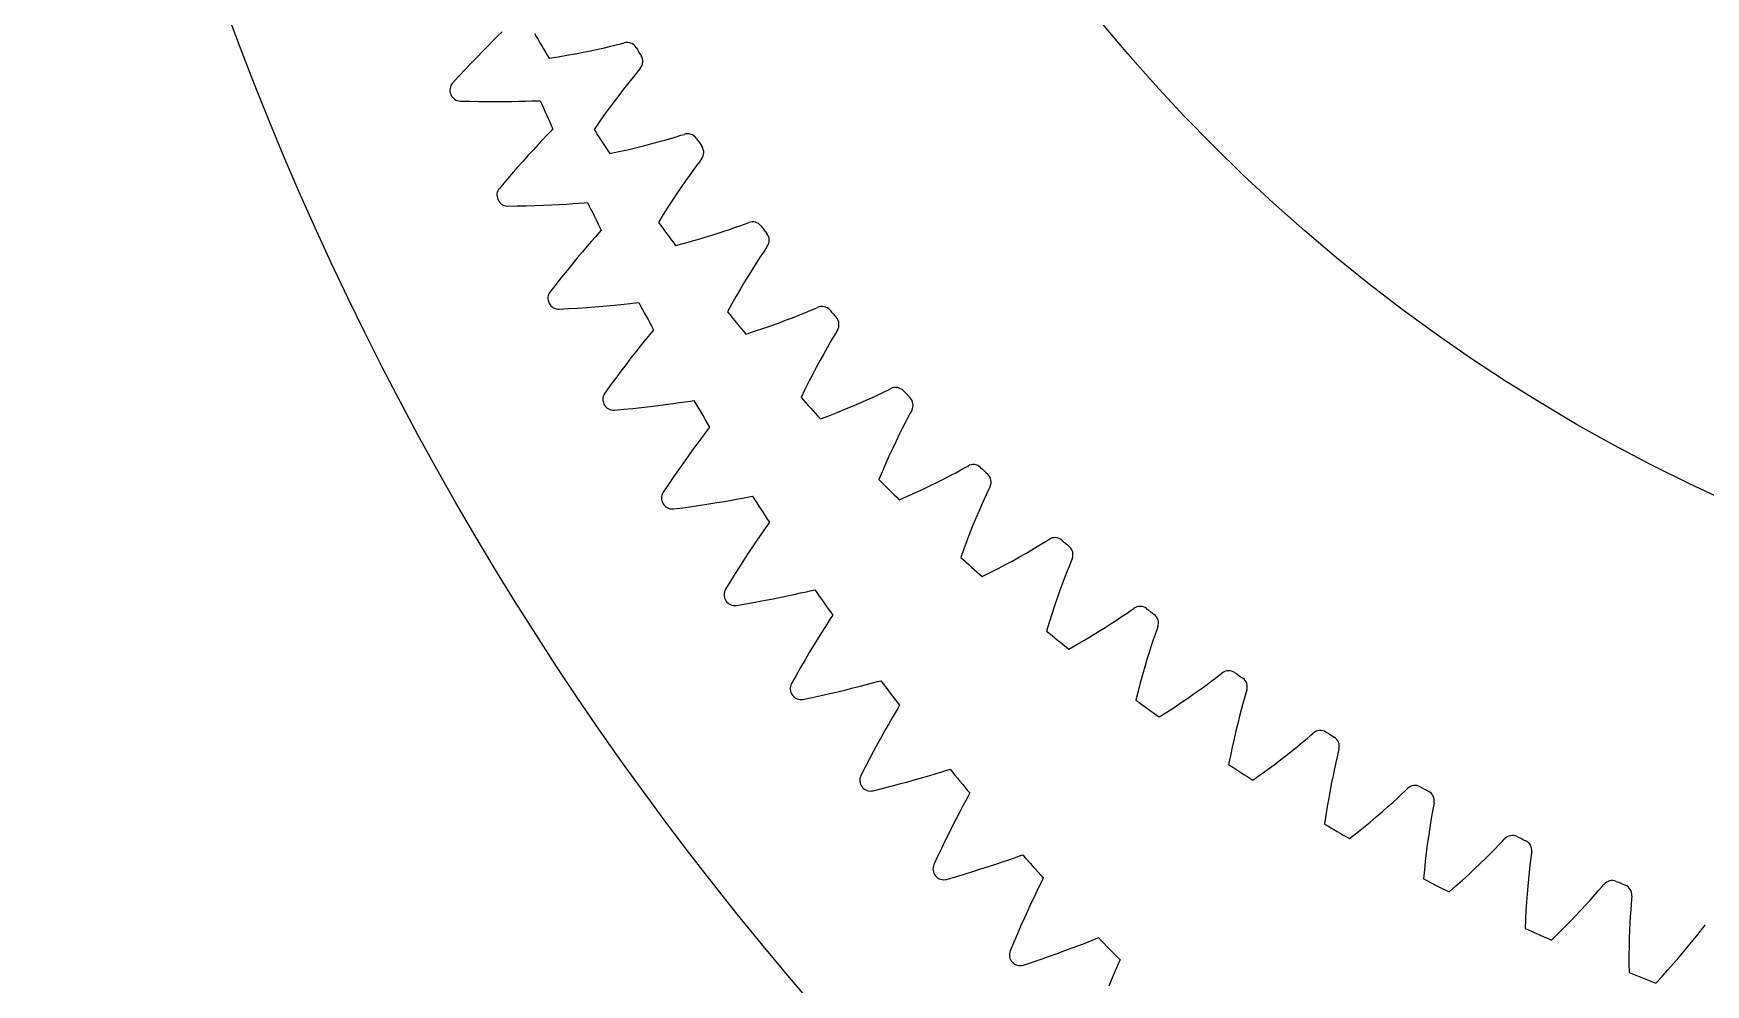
# Model space of a CAD drawing. Header units: millimetres. Extents: x -90 to 90, y -90 to 90.
# Drawn here: x -90.09 to -42.84, y -58.45 to -31.59 of the extents above; entities that cross this region are included whole.
import ezdxf

# ---------------------------------------------------------------- set-up
doc = ezdxf.new("R2010")
doc.units = ezdxf.units.MM

msp = doc.modelspace()

# ---------------------------------------------------------------- linework, layer by layer
at = {"layer": 'journal'}
msp.add_circle((-22, 0), 49.15, dxfattribs=at)
at = {"layer": 'outer'}
msp.add_circle((0, 0), 90.087573, dxfattribs=at)
at = {"layer": 'output_ring'}
for p, q in [((-76.842859, -31.540569), (-76.96402, -31.659217)), ((-77.393105, -32.089807), (-77.552077, -32.253484)), ((-77.241238, -31.935546), (-77.393105, -32.089807)), ((-77.09766, -31.791582), (-77.241238, -31.935546)), ((-76.96402, -31.659217), (-77.09766, -31.791582)), ((-77.717254, -32.425943), (-77.88792, -32.606711)), ((-77.552077, -32.253484), (-77.717254, -32.425943)), ((-78.063486, -32.795421), (-78.243673, -32.991269)), ((-77.88792, -32.606711), (-78.063486, -32.795421)), ((-78.027627, -33.499038), (-77.761567, -33.505017)), ((-77.761567, -33.505017), (-77.503854, -33.509375)), ((-77.503854, -33.509375), (-77.255262, -33.511757)), ((-77.255262, -33.511757), (-77.016462, -33.512332)), ((-77.016462, -33.512332), (-76.788293, -33.511288)), ((-76.788293, -33.511288), (-76.571836, -33.508834)), ((-76.571836, -33.508834), (-76.368544, -33.505212)), ((-76.368544, -33.505212), (-76.180502, -33.500708)), ((-76.180502, -33.500708), (-76.010997, -33.495684)), ((-76.010997, -33.495684), (-75.866229, -33.490658)), ((-75.866229, -33.490658), (-75.767377, -33.486834)), ((-75.57838, -34.460715), (-75.694908, -34.583917)), ((-75.47831, -34.355982), (-75.57838, -34.460715)), ((-75.409687, -34.284728), (-75.47831, -34.355982)), ((-75.961338, -34.870662), (-76.107185, -35.030627)), ((-75.823379, -34.721304), (-75.961338, -34.870662)), ((-75.694908, -34.583917), (-75.823379, -34.721304)), ((-76.418222, -35.378932), (-76.581838, -35.566104)), ((-76.259771, -35.200272), (-76.418222, -35.378932)), ((-76.107185, -35.030627), (-76.259771, -35.200272)), ((-76.750047, -35.7614), (-76.9226, -35.964006)), ((-76.581838, -35.566104), (-76.750047, -35.7614)), ((-74.672242, -36.382533), (-74.527773, -36.371966)), ((-74.527773, -36.371966), (-74.42914, -36.364358)), ((-76.687264, -36.463127), (-76.42117, -36.458911)), ((-76.42117, -36.458911), (-76.16348, -36.453395)), ((-76.16348, -36.453395), (-75.914979, -36.446253)), ((-75.914979, -36.446253), (-75.676332, -36.437681)), ((-75.676332, -36.437681), (-75.44837, -36.427898)), ((-75.44837, -36.427898), (-75.232166, -36.417156)), ((-75.232166, -36.417156), (-75.029162, -36.40575)), ((-75.029162, -36.40575), (-74.841431, -36.394046)), ((-74.841431, -36.394046), (-74.672242, -36.382533)), ((-74.106995, -37.221796), (-74.20298, -37.330286)), ((-74.041151, -37.147967), (-74.106995, -37.221796)), ((-74.569955, -37.7546), (-74.709567, -37.920034)), ((-74.437818, -37.600067), (-74.569955, -37.7546)), ((-74.314703, -37.457861), (-74.437818, -37.600067)), ((-74.20298, -37.330286), (-74.314703, -37.457861)), ((-74.855544, -38.095399), (-75.007035, -38.279997)), ((-74.709567, -37.920034), (-74.855544, -38.095399)), ((-75.323967, -38.674894), (-75.488633, -38.88396)), ((-75.163362, -38.473298), (-75.323967, -38.674894)), ((-75.007035, -38.279997), (-75.163362, -38.473298)), ((-73.392519, -39.233971), (-73.223896, -39.215986)), ((-73.223896, -39.215986), (-73.079937, -39.199893)), ((-73.079937, -39.199893), (-72.981668, -39.188513)), ((-75.234352, -39.373701), (-74.968615, -39.359296)), ((-74.968615, -39.359296), (-74.711325, -39.343914)), ((-74.711325, -39.343914), (-74.46328, -39.32726)), ((-74.46328, -39.32726), (-74.225137, -39.309553)), ((-74.225137, -39.309553), (-73.997717, -39.291045)), ((-73.997717, -39.291045), (-73.782082, -39.27203)), ((-73.782082, -39.27203), (-73.579665, -39.252857)), ((-73.579665, -39.252857), (-73.392519, -39.233971)), ((-72.718676, -40.145069), (-72.825431, -40.27683)), ((-72.626917, -40.032983), (-72.718676, -40.145069)), ((-72.563949, -39.956685), (-72.626917, -40.032983)), ((-73.06913, -40.583128), (-73.202303, -40.753788)), ((-72.943009, -40.423648), (-73.06913, -40.583128)), ((-72.825431, -40.27683), (-72.943009, -40.423648)), ((-73.341455, -40.934616), (-73.485765, -41.12488)), ((-73.202303, -40.753788), (-73.341455, -40.934616)), ((-73.787339, -41.531627), (-73.943876, -41.746848)), ((-73.634573, -41.324028), (-73.787339, -41.531627)), ((-73.485765, -41.12488), (-73.634573, -41.324028)), ((-72.223714, -42.069266), (-72.022179, -42.042354)), ((-72.022179, -42.042354), (-71.835894, -42.016315)), ((-71.835894, -42.016315), (-71.668083, -41.991884)), ((-71.668083, -41.991884), (-71.524847, -41.970289)), ((-71.524847, -41.970289), (-71.427086, -41.955153)), ((-73.671023, -42.22649), (-73.406033, -42.201916)), ((-73.406033, -42.201916), (-73.149521, -42.176691)), ((-73.149521, -42.176691), (-72.902296, -42.150548)), ((-72.902296, -42.150548), (-72.665005, -42.123732)), ((-72.665005, -42.123732), (-72.438462, -42.096528)), ((-72.438462, -42.096528), (-72.223714, -42.069266)), ((-71.127648, -42.900934), (-71.229277, -43.036687)), ((-71.04025, -42.785415), (-71.127648, -42.900934)), ((-70.98025, -42.706762), (-71.04025, -42.785415)), ((-71.461065, -43.352095), (-71.587604, -43.52773)), ((-71.341146, -43.187901), (-71.461065, -43.352095)), ((-71.229277, -43.036687), (-71.341146, -43.187901)), ((-71.856644, -43.909408), (-71.997716, -44.114109)), ((-71.719728, -43.713756), (-71.856644, -43.909408)), ((-71.587604, -43.52773), (-71.719728, -43.713756)), ((-72.142417, -44.327408), (-72.290596, -44.548466)), ((-71.997716, -44.114109), (-72.142417, -44.327408)), ((-71.234317, -44.911974), (-70.998228, -44.87609)), ((-70.998228, -44.87609), (-70.772893, -44.840228)), ((-70.772893, -44.840228), (-70.559347, -44.804761)), ((-70.559347, -44.804761), (-70.358991, -44.770149)), ((-70.358991, -44.770149), (-70.17384, -44.736993)), ((-70.17384, -44.736993), (-70.007088, -44.706153)), ((-70.007088, -44.706153), (-69.864783, -44.679087)), ((-69.864783, -44.679087), (-69.767674, -44.660218)), ((-71.999572, -45.017305), (-71.735718, -44.9826)), ((-71.735718, -44.9826), (-71.48036, -44.947568)), ((-71.48036, -44.947568), (-71.234317, -44.911974)), ((-69.528585, -45.733382), (-69.634579, -45.888769)), ((-69.43223, -45.593836), (-69.528585, -45.733382)), ((-69.349321, -45.475054), (-69.43223, -45.593836)), ((-69.292378, -45.39416), (-69.349321, -45.475054)), ((-69.867841, -46.23779), (-69.992743, -46.428739)), ((-69.748122, -46.057436), (-69.867841, -46.23779)), ((-69.634579, -45.888769), (-69.748122, -46.057436)), ((-70.122064, -46.629492), (-70.255191, -46.839447)), ((-69.992743, -46.428739), (-70.122064, -46.629492)), ((-70.391617, -47.058131), (-70.53122, -47.284703)), ((-70.255191, -46.839447), (-70.391617, -47.058131)), ((-70.222452, -47.74205), (-69.96012, -47.697265)), ((-69.96012, -47.697265), (-69.706292, -47.652477)), ((-69.706292, -47.652477), (-69.461793, -47.607486)), ((-69.461793, -47.607486), (-69.227252, -47.562585)), ((-69.227252, -47.562585), (-69.003455, -47.518118)), ((-69.003455, -47.518118), (-68.791424, -47.474498)), ((-68.791424, -47.474498), (-68.592541, -47.432238)), ((-68.592541, -47.432238), (-68.408796, -47.392014)), ((-68.408796, -47.392014), (-68.243347, -47.354809)), ((-68.243347, -47.354809), (-68.102184, -47.322313)), ((-68.102184, -47.322313), (-68.005869, -47.299738)), ((-67.556612, -48.097952), (-67.634911, -48.219822)), ((-67.502809, -48.014937), (-67.556612, -48.097952)), ((-67.825815, -48.52229), (-67.932814, -48.695182)), ((-67.72585, -48.362957), (-67.825815, -48.52229)), ((-67.634911, -48.219822), (-67.72585, -48.362957)), ((-68.163033, -49.075582), (-68.28457, -49.281141)), ((-68.045537, -48.879989), (-68.163033, -49.075582)), ((-67.932814, -48.695182), (-68.045537, -48.879989)), ((-68.409558, -49.496041), (-68.537507, -49.71979)), ((-68.28457, -49.281141), (-68.409558, -49.496041)), ((-68.537507, -49.71979), (-68.66833, -49.951543)), ((-67.132745, -50.12627), (-66.92254, -50.07456)), ((-66.92254, -50.07456), (-66.725422, -50.024713)), ((-66.725422, -50.024713), (-66.543352, -49.977481)), ((-66.543352, -49.977481), (-66.379451, -49.933966)), ((-66.379451, -49.933966), (-66.239636, -49.896087)), ((-66.239636, -49.896087), (-66.144256, -49.869839)), ((-68.34227, -50.396728), (-68.081846, -50.341927)), ((-68.081846, -50.341927), (-67.82992, -50.287451)), ((-67.82992, -50.287451), (-67.587324, -50.233127)), ((-67.587324, -50.233127), (-67.354674, -50.179276)), ((-67.354674, -50.179276), (-67.132745, -50.12627)), ((-65.823718, -50.921552), (-65.917507, -51.084598)), ((-65.738328, -50.77504), (-65.823718, -50.921552)), ((-65.664755, -50.65026), (-65.738328, -50.77504)), ((-65.614171, -50.565245), (-65.664755, -50.65026)), ((-66.123366, -51.45045), (-66.233285, -51.6504)), ((-66.017805, -51.261461), (-66.123366, -51.45045)), ((-65.917507, -51.084598), (-66.017805, -51.261461)), ((-66.346859, -51.860464), (-66.463524, -52.079993)), ((-66.233285, -51.6504), (-66.346859, -51.860464)), ((-66.582809, -52.308479), (-66.704659, -52.545072)), ((-66.463524, -52.079993), (-66.582809, -52.308479)), ((-64.580248, -52.489599), (-64.418133, -52.439838)), ((-64.418133, -52.439838), (-64.279871, -52.396632)), ((-64.279871, -52.396632), (-64.185566, -52.36675)), ((-66.361787, -52.977442), (-66.103653, -52.912706)), ((-66.103653, -52.912706), (-65.853998, -52.84862)), ((-65.853998, -52.84862), (-65.613661, -52.785044)), ((-65.613661, -52.785044), (-65.383245, -52.722321)), ((-65.383245, -52.722321), (-65.163509, -52.660854)), ((-65.163509, -52.660854), (-64.955439, -52.601131)), ((-64.955439, -52.601131), (-64.760374, -52.54377)), ((-64.760374, -52.54377), (-64.580248, -52.489599)), ((-63.745265, -53.255738), (-63.824981, -53.405413)), ((-63.676525, -53.128231), (-63.745265, -53.255738)), ((-63.629235, -53.041341), (-63.676525, -53.128231)), ((-64.005906, -53.752507), (-64.104151, -53.9454)), ((-63.912455, -53.571932), (-64.005906, -53.752507)), ((-63.824981, -53.405413), (-63.912455, -53.571932)), ((-64.20633, -54.149414), (-64.311775, -54.363674)), ((-64.104151, -53.9454), (-64.20633, -54.149414)), ((-64.419946, -54.58751), (-64.530392, -54.820398)), ((-64.311775, -54.363674), (-64.419946, -54.58751)), ((-62.225767, -54.820277), (-62.132676, -54.786805)), ((-64.530392, -54.820398), (-64.64309, -55.061484)), ((-63.781426, -55.332227), (-63.543701, -55.259492)), ((-63.543701, -55.259492), (-63.315856, -55.18799)), ((-63.315856, -55.18799), (-63.098636, -55.118151)), ((-63.098636, -55.118151), (-62.893006, -55.050502)), ((-62.893006, -55.050502), (-62.700282, -54.985712)), ((-62.700282, -54.985712), (-62.522362, -54.924681)), ((-62.522362, -54.924681), (-62.362272, -54.868747)), ((-62.362272, -54.868747), (-62.225767, -54.820277)), ((-64.283908, -55.480404), (-64.028444, -55.405829)), ((-64.028444, -55.405829), (-63.781426, -55.332227)), ((-61.658647, -55.658276), (-61.732572, -55.810895)), ((-61.594842, -55.52823), (-61.658647, -55.658276)), ((-61.550914, -55.439592), (-61.594842, -55.52823)), ((-61.900069, -56.164664), (-61.990854, -56.361178)), ((-61.813604, -55.980641), (-61.900069, -56.164664)), ((-61.732572, -55.810895), (-61.813604, -55.980641)), ((-62.085143, -56.568956), (-62.182304, -56.787097)), ((-61.990854, -56.361178), (-62.085143, -56.568956)), ((-62.281822, -57.014913), (-62.383267, -57.25186)), ((-62.182304, -56.787097), (-62.281822, -57.014913)), ((-60.214887, -57.217129), (-60.080338, -57.163466)), ((-60.080338, -57.163466), (-59.988598, -57.126453)), ((-62.383267, -57.25186), (-62.486648, -57.497086)), ((-61.380482, -57.652839), (-61.155543, -57.572662)), ((-61.155543, -57.572662), (-60.941157, -57.494554)), ((-60.941157, -57.494554), (-60.738269, -57.419079)), ((-60.738269, -57.419079), (-60.548168, -57.346954)), ((-60.548168, -57.346954), (-60.372717, -57.279154)), ((-60.372717, -57.279154), (-60.214887, -57.217129)), ((-62.111684, -57.901941), (-61.859264, -57.817635)), ((-61.859264, -57.817635), (-61.615247, -57.734626)), ((-61.615247, -57.734626), (-61.380482, -57.652839)), ((-59.481537, -57.979127), (-59.549561, -58.134466)), ((-59.422759, -57.846733), (-59.481537, -57.979127)), ((-59.382259, -57.756478), (-59.422759, -57.846733)), ((-59.624032, -58.307192), (-59.703385, -58.494391)), ((-59.549561, -58.134466), (-59.624032, -58.307192))]:
    msp.add_line(p, q, dxfattribs=at)
for centre, radius, start, end in [((-78.020681, -33.191954), 0.3, 138.013783, 203.046118), ((0, 0), 85.087573, 203.046118, 203.051443), ((-78.017596, -33.199205), 0.3, 203.051443, 268.083778), ((0, 0), 82.837573, 203.843944, 204.448739), ((-76.692085, -36.156003), 0.3, 140.208905, 205.24124), ((0, 0), 85.087573, 205.24124, 205.246565), ((-76.688724, -36.16313), 0.3, 205.246565, 270.2789), ((0, 0), 82.837573, 206.039066, 206.643861), ((-75.250933, -39.066987), 0.3, 142.404027, 207.436362), ((0, 0), 85.087573, 207.436362, 207.441687), ((-75.247302, -39.073981), 0.3, 207.441687, 272.474022), ((0, 0), 82.837573, 208.234188, 208.838983), ((-73.69934, -41.920636), 0.3, 144.599149, 209.631484), ((0, 0), 82.837573, 210.42931, 211.034105), ((0, 0), 85.087573, 209.631484, 209.636809), ((-73.695444, -41.927485), 0.3, 209.636809, 274.669144), ((-72.039583, -44.71276), 0.3, 146.794271, 211.826606), ((0, 0), 85.087573, 211.826606, 211.831931), ((-72.035427, -44.719455), 0.3, 211.831931, 276.864266), ((0, 0), 82.837573, 212.624432, 213.229227), ((-70.274099, -47.439262), 0.3, 148.989393, 214.021728), ((0, 0), 85.087573, 214.021728, 214.027053), ((-70.269689, -47.445793), 0.3, 214.027053, 279.059388), ((0, 0), 82.837573, 214.819554, 215.424349), ((-68.405477, -50.09614), 0.3, 151.184515, 216.21685), ((0, 0), 82.837573, 217.014676, 217.619471), ((0, 0), 85.087573, 216.21685, 216.222175), ((-68.40082, -50.102497), 0.3, 216.222175, 281.25451), ((0, 0), 82.837573, 219.209798, 219.814593), ((-66.43646, -52.679495), 0.3, 153.379637, 218.411972), ((0, 0), 85.087573, 218.411972, 218.417297), ((-66.431564, -52.68567), 0.3, 218.417297, 283.449632), ((0, 0), 82.837573, 221.40492, 222.009715), ((-64.369939, -55.185536), 0.3, 155.574759, 220.607093), ((0, 0), 85.087573, 220.607093, 220.612419), ((-64.36481, -55.191518), 0.3, 220.612419, 285.644754), ((0, 0), 82.837573, 223.600042, 224.204836), ((-62.208947, -57.610584), 0.3, 157.76988, 222.802215), ((0, 0), 85.087573, 222.802215, 222.807541), ((-62.203592, -57.616366), 0.3, 222.807541, 287.839876)]:
    msp.add_arc(centre, radius, start, end, dxfattribs=at)
at = {"layer": 'thin_ring_external'}
for p, q in [((-74.782586, -32.163402), (-74.557807, -32.120186)), ((-74.557807, -32.120186), (-74.343663, -32.076679)), ((-74.343663, -32.076679), (-74.141101, -32.033354)), ((-74.141101, -32.033354), (-73.951405, -31.990799)), ((-73.951405, -31.990799), (-73.77643, -31.949785)), ((-73.77643, -31.949785), (-73.619123, -31.911421)), ((-73.619123, -31.911421), (-73.485102, -31.877584)), ((-73.485102, -31.877584), (-73.392969, -31.855189)), ((-75.514099, -32.287633), (-75.261263, -32.247442)), ((-75.261263, -32.247442), (-75.017266, -32.205933)), ((-75.017266, -32.205933), (-74.782586, -32.163402)), ((-72.939762, -32.575005), (-72.999781, -32.648407)), ((-73.303428, -33.019963), (-73.423797, -33.172629)), ((-73.190812, -32.879906), (-73.303428, -33.019963)), ((-73.088223, -32.754636), (-73.190812, -32.879906)), ((-72.999781, -32.648407), (-73.088223, -32.754636)), ((-73.682215, -33.510866), (-73.818343, -33.694882)), ((-73.550421, -33.336564), (-73.682215, -33.510866)), ((-73.423797, -33.172629), (-73.550421, -33.336564)), ((-73.958134, -33.888123), (-74.10103, -34.090208)), ((-73.818343, -33.694882), (-73.958134, -33.888123)), ((-74.10103, -34.090208), (-74.246558, -34.300833)), ((-71.922373, -34.505497), (-71.790254, -34.464861)), ((-71.790254, -34.464861), (-71.699385, -34.437791)), ((-73.795667, -34.977977), (-73.545213, -34.924928)), ((-73.545213, -34.924928), (-73.303654, -34.871015)), ((-73.303654, -34.871015), (-73.071451, -34.816556)), ((-73.071451, -34.816556), (-72.849173, -34.76192)), ((-72.849173, -34.76192), (-72.637529, -34.707536)), ((-72.637529, -34.707536), (-72.437443, -34.653924)), ((-72.437443, -34.653924), (-72.250168, -34.601738)), ((-72.250168, -34.601738), (-72.077515, -34.551844)), ((-72.077515, -34.551844), (-71.922373, -34.505497)), ((-71.34911, -35.320504), (-71.445169, -35.450849)), ((-71.266207, -35.209898), (-71.34911, -35.320504)), ((-71.210015, -35.133527), (-71.266207, -35.209898)), ((-71.662903, -35.755087), (-71.780991, -35.925274)), ((-71.550487, -35.596474), (-71.662903, -35.755087)), ((-71.445169, -35.450849), (-71.550487, -35.596474)), ((-72.030268, -36.296804), (-72.16001, -36.496931)), ((-71.903713, -36.106077), (-72.030268, -36.296804)), ((-71.780991, -35.925274), (-71.903713, -36.106077)), ((-72.292401, -36.706049), (-72.426985, -36.92383)), ((-72.16001, -36.496931), (-72.292401, -36.706049)), ((-71.227078, -37.378879), (-71.007879, -37.312964)), ((-71.007879, -37.312964), (-70.799288, -37.247844)), ((-70.799288, -37.247844), (-70.602201, -37.184086)), ((-70.602201, -37.184086), (-70.417835, -37.122406)), ((-70.417835, -37.122406), (-70.247954, -37.063761)), ((-70.247954, -37.063761), (-70.095381, -37.009553)), ((-70.095381, -37.009553), (-69.96551, -36.962224)), ((-69.96551, -36.962224), (-69.876141, -36.930549)), ((-71.942106, -37.577068), (-71.694688, -37.5113)), ((-71.694688, -37.5113), (-71.456196, -37.445123)), ((-71.456196, -37.445123), (-71.227078, -37.378879)), ((-69.481251, -37.794225), (-69.57053, -37.929305)), ((-69.404104, -37.67953), (-69.481251, -37.794225)), ((-69.351885, -37.60039), (-69.404104, -37.67953)), ((-69.772445, -38.244263), (-69.881689, -38.420258)), ((-69.668274, -38.080118), (-69.772445, -38.244263)), ((-69.57053, -37.929305), (-69.668274, -38.080118)), ((-69.995019, -38.607092), (-70.11167, -38.804033)), ((-69.881689, -38.420258), (-69.995019, -38.607092)), ((-70.231024, -39.010523), (-70.352565, -39.226128)), ((-70.11167, -38.804033), (-70.231024, -39.010523)), ((-70.352565, -39.226128), (-70.475853, -39.450497)), ((-68.833735, -39.690977), (-68.64016, -39.617239)), ((-68.64016, -39.617239), (-68.459184, -39.546225)), ((-68.459184, -39.546225), (-68.29252, -39.478982)), ((-68.29252, -39.478982), (-68.142914, -39.417055)), ((-68.142914, -39.417055), (-68.015628, -39.363156)), ((-68.015628, -39.363156), (-67.927994, -39.326959)), ((-69.958252, -40.078124), (-69.714515, -39.999809)), ((-69.714515, -39.999809), (-69.479713, -39.92154)), ((-69.479713, -39.92154), (-69.254276, -39.843684)), ((-69.254276, -39.843684), (-69.038729, -39.766662)), ((-69.038729, -39.766662), (-68.833735, -39.690977)), ((-67.418329, -40.050861), (-67.489519, -40.169346)), ((-67.370219, -39.969158), (-67.418329, -40.050861)), ((-67.757354, -40.633665), (-67.857469, -40.815009)), ((-67.6617, -40.464415), (-67.757354, -40.633665)), ((-67.571784, -40.308808), (-67.6617, -40.464415)), ((-67.489519, -40.169346), (-67.571784, -40.308808)), ((-67.961111, -41.007386), (-68.067554, -41.210025)), ((-67.857469, -40.815009), (-67.961111, -41.007386)), ((-68.176209, -41.422341), (-68.286582, -41.64387)), ((-68.067554, -41.210025), (-68.176209, -41.422341)), ((-68.286582, -41.64387), (-68.398253, -41.874241)), ((-66.94686, -42.116614), (-66.745998, -42.030561)), ((-66.745998, -42.030561), (-66.556441, -41.947035)), ((-66.556441, -41.947035), (-66.379327, -41.866873)), ((-66.379327, -41.866873), (-66.216314, -41.791208)), ((-66.216314, -41.791208), (-66.070065, -41.721722)), ((-66.070065, -41.721722), (-65.945697, -41.661394)), ((-65.945697, -41.661394), (-65.860025, -41.62077)), ((-67.84928, -42.474622), (-67.60986, -42.383963)), ((-67.60986, -42.383963), (-67.379361, -42.293807)), ((-67.379361, -42.293807), (-67.158193, -42.204542)), ((-67.158193, -42.204542), (-66.94686, -42.116614)), ((-65.37911, -42.439669), (-65.454146, -42.58315)), ((-65.314063, -42.317704), (-65.37911, -42.439669)), ((-65.270187, -42.233651), (-65.314063, -42.317704)), ((-65.622887, -42.917059), (-65.713612, -43.103278)), ((-65.536, -42.743145), (-65.622887, -42.917059)), ((-65.454146, -42.58315), (-65.536, -42.743145)), ((-65.807296, -43.300696), (-65.903253, -43.508506)), ((-65.713612, -43.103278), (-65.807296, -43.300696)), ((-66.000925, -43.726092), (-66.099843, -43.952969)), ((-65.903253, -43.508506), (-66.000925, -43.726092)), ((-64.024752, -43.994405), (-63.882242, -43.917542)), ((-63.882242, -43.917542), (-63.761117, -43.850943)), ((-63.761117, -43.850943), (-63.677631, -43.805997)), ((-66.099843, -43.952969), (-66.199606, -44.188741)), ((-64.944298, -44.455292), (-64.73773, -44.356689)), ((-64.73773, -44.356689), (-64.541524, -44.260491)), ((-64.541524, -44.260491), (-64.356479, -44.167395)), ((-64.356479, -44.167395), (-64.183689, -44.078295)), ((-64.183689, -44.078295), (-64.024752, -43.994405)), ((-63.057268, -44.387961), (-63.096795, -44.474145)), ((-65.620693, -44.760307), (-65.386214, -44.657542)), ((-65.386214, -44.657542), (-65.160619, -44.555735)), ((-65.160619, -44.555735), (-64.944298, -44.455292)), ((-63.223142, -44.746397), (-63.296719, -44.910363)), ((-63.155529, -44.599272), (-63.223142, -44.746397)), ((-63.096795, -44.474145), (-63.155529, -44.599272)), ((-63.455711, -45.279095), (-63.539193, -45.481039)), ((-63.374613, -45.088486), (-63.455711, -45.279095)), ((-63.296719, -44.910363), (-63.374613, -45.088486)), ((-63.624414, -45.693478), (-63.710848, -45.915768)), ((-63.539193, -45.481039), (-63.624414, -45.693478)), ((-63.798053, -46.147399), (-63.885646, -46.387958)), ((-63.710848, -45.915768), (-63.798053, -46.147399)), ((-62.226064, -46.374952), (-62.046014, -46.272529)), ((-62.046014, -46.272529), (-61.877999, -46.174721)), ((-61.877999, -46.174721), (-61.723553, -46.082825)), ((-61.723553, -46.082825), (-61.585153, -45.998786)), ((-61.585153, -45.998786), (-61.467587, -45.926089)), ((-61.467587, -45.926089), (-61.386505, -45.876939)), ((-63.049379, -46.814615), (-62.829276, -46.701421)), ((-62.829276, -46.701421), (-62.618366, -46.590064)), ((-62.618366, -46.590064), (-62.417102, -46.481042)), ((-62.417102, -46.481042), (-62.226064, -46.374952)), ((-60.824579, -46.642521), (-60.884591, -46.792906)), ((-60.77231, -46.514557), (-60.824579, -46.642521)), ((-60.737236, -46.426468), (-60.77231, -46.514557)), ((-63.278305, -46.929219), (-63.049379, -46.814615)), ((-61.018397, -47.142283), (-61.089657, -47.336784)), ((-60.9497, -46.960415), (-61.018397, -47.142283)), ((-60.884591, -46.792906), (-60.9497, -46.960415)), ((-61.162718, -47.542727), (-61.236981, -47.759241)), ((-61.089657, -47.336784), (-61.162718, -47.542727)), ((-61.311952, -47.985654), (-61.387216, -48.221436)), ((-61.236981, -47.759241), (-61.311952, -47.985654)), ((-59.631074, -48.256942), (-59.468272, -48.150683)), ((-59.468272, -48.150683), (-59.318719, -48.051021)), ((-59.318719, -48.051021), (-59.184791, -47.960025)), ((-59.184791, -47.960025), (-59.07109, -47.88142)), ((-59.07109, -47.88142), (-58.992624, -47.828194)), ((-61.387216, -48.221436), (-61.462412, -48.466153)), ((-60.391415, -48.725269), (-60.186465, -48.603288)), ((-60.186465, -48.603288), (-59.991031, -48.484132)), ((-59.991031, -48.484132), (-59.805659, -48.368425)), ((-59.805659, -48.368425), (-59.631074, -48.256942)), ((-58.39234, -48.564084), (-58.444595, -48.717338)), ((-58.346673, -48.433619), (-58.39234, -48.564084)), ((-58.316142, -48.343853), (-58.346673, -48.433619)), ((-60.828226, -48.975697), (-60.60545, -48.849553)), ((-60.60545, -48.849553), (-60.391415, -48.725269)), ((-58.560387, -49.073091), (-58.621622, -49.270977)), ((-58.501066, -48.887953), (-58.560387, -49.073091)), ((-58.444595, -48.717338), (-58.501066, -48.887953)), ((-58.684073, -49.480382), (-58.747184, -49.700405)), ((-58.621622, -49.270977), (-58.684073, -49.480382)), ((-58.810496, -49.930351), (-58.873622, -50.169668)), ((-58.747184, -49.700405), (-58.810496, -49.930351)), ((-57.117958, -50.115459), (-56.960794, -50.001026)), ((-56.960794, -50.001026), (-56.816526, -49.893857)), ((-56.816526, -49.893857), (-56.687418, -49.796141)), ((-56.687418, -49.796141), (-56.57788, -49.711833)), ((-56.57788, -49.711833), (-56.502233, -49.65467)), ((-58.873622, -50.169668), (-58.936225, -50.417906)), ((-57.853394, -50.621998), (-57.65494, -50.489711)), ((-57.65494, -50.489711), (-57.465845, -50.360731)), ((-57.465845, -50.360731), (-57.286623, -50.23571)), ((-57.286623, -50.23571), (-57.117958, -50.115459)), ((-55.909519, -50.514671), (-55.957204, -50.687947)), ((-55.865157, -50.35895), (-55.909519, -50.514671)), ((-55.826211, -50.226323), (-55.865157, -50.35895)), ((-55.800304, -50.135115), (-55.826211, -50.226323)), ((-58.276848, -50.894403), (-58.060804, -50.757049)), ((-58.060804, -50.757049), (-57.853394, -50.621998)), ((-56.006994, -50.875873), (-56.058046, -51.076628)), ((-55.957204, -50.687947), (-56.006994, -50.875873)), ((-56.109723, -51.288948), (-56.161517, -51.511907)), ((-56.058046, -51.076628), (-56.109723, -51.288948)), ((-54.09955, -51.502345), (-53.994459, -51.412554)), ((-53.994459, -51.412554), (-53.92183, -51.351603)), ((-56.213006, -51.744785), (-56.26383, -51.987014)), ((-56.161517, -51.511907), (-56.213006, -51.744785)), ((-54.848133, -52.105946), (-54.675529, -51.971937)), ((-54.675529, -51.971937), (-54.513224, -51.84323)), ((-54.513224, -51.84323), (-54.362108, -51.720921)), ((-54.362108, -51.720921), (-54.2235, -51.606526)), ((-54.2235, -51.606526), (-54.09955, -51.502345)), ((-53.217501, -51.887992), (-53.249624, -52.022434)), ((-53.196285, -51.795581), (-53.217501, -51.887992)), ((-56.26383, -51.987014), (-56.313676, -52.238124)), ((-55.42208, -52.532125), (-55.221836, -52.38666)), ((-55.221836, -52.38666), (-55.030396, -52.244413)), ((-55.030396, -52.244413), (-54.848133, -52.105946)), ((-53.324753, -52.355703), (-53.364882, -52.545926)), ((-53.285977, -52.180218), (-53.324753, -52.355703)), ((-53.249624, -52.022434), (-53.285977, -52.180218)), ((-55.630829, -52.680332), (-55.42208, -52.532125)), ((-53.405616, -52.749025), (-53.446385, -52.963708)), ((-53.364882, -52.545926), (-53.405616, -52.749025)), ((-51.327569, -52.979145), (-51.258146, -52.914565)), ((-53.486726, -53.18902), (-53.526257, -53.424224)), ((-53.446385, -52.963708), (-53.486726, -53.18902)), ((-51.823666, -53.435748), (-51.678992, -53.305883)), ((-51.678992, -53.305883), (-51.546406, -53.184559)), ((-51.546406, -53.184559), (-51.427938, -53.074185)), ((-51.427938, -53.074185), (-51.327569, -52.979145)), ((-50.510878, -53.320917), (-50.527348, -53.414291)), ((-53.564647, -53.668731), (-53.601606, -53.922059)), ((-53.526257, -53.424224), (-53.564647, -53.668731)), ((-52.503606, -54.014651), (-52.319679, -53.862815)), ((-52.319679, -53.862815), (-52.144724, -53.715222)), ((-52.144724, -53.715222), (-51.979188, -53.572574)), ((-51.979188, -53.572574), (-51.823666, -53.435748)), ((-50.580813, -53.709632), (-50.610578, -53.886868)), ((-50.552564, -53.550198), (-50.580813, -53.709632)), ((-50.527348, -53.414291), (-50.552564, -53.550198)), ((-52.89707, -54.328823), (-52.696161, -54.170152)), ((-52.696161, -54.170152), (-52.503606, -54.014651)), ((-50.671253, -54.283806), (-50.701006, -54.500291)), ((-50.640942, -54.078892), (-50.671253, -54.283806)), ((-50.610578, -53.886868), (-50.640942, -54.078892)), ((-50.729791, -54.727368), (-50.75726, -54.964284)), ((-50.701006, -54.500291), (-50.729791, -54.727368)), ((-49.056302, -54.888858), (-48.918448, -54.751775)), ((-48.918448, -54.751775), (-48.792229, -54.62384)), ((-48.792229, -54.62384), (-48.679551, -54.507561)), ((-48.679551, -54.507561), (-48.584166, -54.40752)), ((-48.584166, -54.40752), (-48.518132, -54.339479)), ((-47.76277, -54.801239), (-47.781014, -54.938256)), ((-47.751089, -54.707145), (-47.76277, -54.801239)), ((-50.783115, -55.210433), (-50.807091, -55.465318)), ((-50.75726, -54.964284), (-50.783115, -55.210433)), ((-49.529861, -55.340695), (-49.362671, -55.184361)), ((-49.362671, -55.184361), (-49.204634, -55.033447)), ((-49.204634, -55.033447), (-49.056302, -54.888858)), ((-47.821762, -55.277449), (-47.842281, -55.470773)), ((-47.801085, -55.098924), (-47.821762, -55.277449)), ((-47.781014, -54.938256), (-47.801085, -55.098924)), ((-50.082705, -55.835577), (-49.89016, -55.666854)), ((-49.89016, -55.666854), (-49.705796, -55.501725)), ((-49.705796, -55.501725), (-49.529861, -55.340695)), ((-47.86209, -55.676967), (-47.88075, -55.894689)), ((-47.842281, -55.470773), (-47.86209, -55.676967)), ((-45.861561, -55.798733), (-45.771408, -55.693952)), ((-45.771408, -55.693952), (-45.708934, -55.622628)), ((-47.897903, -56.12294), (-47.913239, -56.360949)), ((-47.88075, -55.894689), (-47.897903, -56.12294)), ((-46.359107, -56.350744), (-46.218351, -56.198769)), ((-46.218351, -56.198769), (-46.087676, -56.054827)), ((-46.087676, -56.054827), (-45.968154, -55.920614)), ((-45.968154, -55.920614), (-45.861561, -55.798733)), ((-44.942204, -56.182986), (-44.954045, -56.34447)), ((-44.93098, -56.045216), (-44.942204, -56.182986)), ((-44.924119, -55.950649), (-44.93098, -56.045216)), ((-47.926492, -56.608097), (-47.937422, -56.863874)), ((-47.913239, -56.360949), (-47.926492, -56.608097)), ((-46.835704, -56.844), (-46.668221, -56.674197)), ((-46.668221, -56.674197), (-46.509232, -56.50953)), ((-46.509232, -56.50953), (-46.359107, -56.350744)), ((-44.965579, -56.523817), (-44.976201, -56.717937)), ((-44.954045, -56.34447), (-44.965579, -56.523817)), ((-47.195075, -57.196663), (-47.011396, -57.018328)), ((-47.011396, -57.018328), (-46.835704, -56.844)), ((-44.992974, -57.143264), (-44.99845, -57.372093)), ((-44.985455, -56.924874), (-44.992974, -57.143264)), ((-44.976201, -56.717937), (-44.985455, -56.924874)), ((-43.194062, -57.211637), (-43.08155, -57.071497)), ((-43.08155, -57.071497), (-42.981318, -56.944332)), ((-42.981318, -56.944332), (-42.896633, -56.835084)), ((-42.896633, -56.835084), (-42.837883, -56.760664)), ((-45.001613, -57.610575), (-45.002229, -57.858077)), ((-44.99845, -57.372093), (-45.001613, -57.610575)), ((-43.59185, -57.687273), (-43.450029, -57.521028)), ((-43.450029, -57.521028), (-43.317217, -57.362064)), ((-43.317217, -57.362064), (-43.194062, -57.211637)), ((-45.002229, -57.858077), (-45.000085, -58.114078)), ((-44.06738, -58.221047), (-43.900819, -58.037976)), ((-43.900819, -58.037976), (-43.742225, -57.859843)), ((-43.742225, -57.859843), (-43.59185, -57.687273)), ((-44.241714, -58.408528), (-44.06738, -58.221047))]:
    msp.add_line(p, q, dxfattribs=at)
for centre, radius, start, end in [((-22, 0), 62.5, 210.358811, 211.104604), ((-73.313169, -32.14438), 0.3, 32.064482, 105.426442), ((-22, 0), 60.25, 212.064482, 212.325762), ((-73.166051, -32.378044), 0.3, 318.963802, 32.325762), ((-22, 0), 62.5, 213.28564, 214.031433), ((-71.604923, -34.722531), 0.3, 34.991311, 108.353271), ((-22, 0), 60.25, 214.991311, 215.252592), ((-71.446065, -34.948378), 0.3, 321.890632, 35.252592), ((-22, 0), 62.5, 216.21247, 216.958262), ((-69.767263, -37.210094), 0.3, 37.91814, 111.2801), ((-22, 0), 60.25, 217.91814, 218.179421), ((-69.597081, -37.427535), 0.3, 324.817461, 38.179421), ((-22, 0), 62.5, 219.139299, 219.885091), ((-67.804984, -39.60058), 0.3, 40.844969, 114.206929), ((-22, 0), 60.25, 220.844969, 221.10625), ((-67.623921, -39.809048), 0.3, 327.74429, 41.10625), ((-22, 0), 62.5, 222.066128, 222.811921), ((-65.723205, -41.887753), 0.3, 43.771799, 117.133759), ((-22, 0), 60.25, 223.771799, 224.033079), ((-65.531734, -42.086704), 0.3, 330.671119, 44.033079), ((-63.527357, -44.065646), 0.3, 46.698628, 120.060588), ((-22, 0), 60.25, 226.698628, 226.959909), ((-22, 0), 62.5, 224.992957, 225.73875), ((-63.325977, -44.254561), 0.3, 333.597949, 46.959909), ((-61.223168, -46.128576), 0.3, 49.625457, 122.987417), ((-22, 0), 60.25, 229.625457, 229.886738), ((-61.012405, -46.306962), 0.3, 336.524778, 49.886738), ((-22, 0), 62.5, 227.919787, 228.665579), ((-58.816652, -48.071163), 0.3, 52.552286, 125.914247), ((-22, 0), 60.25, 232.552286, 232.813567), ((-58.597055, -48.238554), 0.3, 339.451607, 52.813567), ((-22, 0), 62.5, 230.846616, 231.592408), ((-56.314084, -49.888337), 0.3, 55.479116, 128.841076), ((-22, 0), 60.25, 235.479116, 235.740397), ((-56.086227, -50.044297), 0.3, 342.378436, 55.740397), ((-22, 0), 62.5, 233.773445, 234.519238), ((-53.721995, -51.575358), 0.3, 58.405945, 131.767905), ((-22, 0), 60.25, 238.405945, 238.667226), ((-53.486472, -51.71948), 0.3, 345.305266, 58.667226), ((-22, 0), 62.5, 236.700274, 237.446067), ((-51.047147, -53.127824), 0.3, 61.332774, 134.694734), ((-22, 0), 60.25, 241.332774, 241.594055), ((-50.804572, -53.259733), 0.3, 348.232095, 61.594055), ((-22, 0), 62.5, 239.627104, 240.372896), ((-48.296519, -54.541687), 0.3, 64.259603, 137.621564), ((-22, 0), 60.25, 244.259603, 244.520884), ((-48.047525, -54.661037), 0.3, 351.158924, 64.520884), ((-22, 0), 62.5, 242.553933, 243.299726), ((-45.477286, -55.813256), 0.3, 67.186433, 140.548393), ((-22, 0), 60.25, 247.186433, 247.447714), ((-45.222522, -55.919737), 0.3, 354.085753, 67.447714), ((-22, 0), 62.5, 245.480762, 246.226555), ((-22, 0), 62.5, 248.407592, 249.153384)]:
    msp.add_arc(centre, radius, start, end, dxfattribs=at)

doc.saveas('drawing.dxf')
